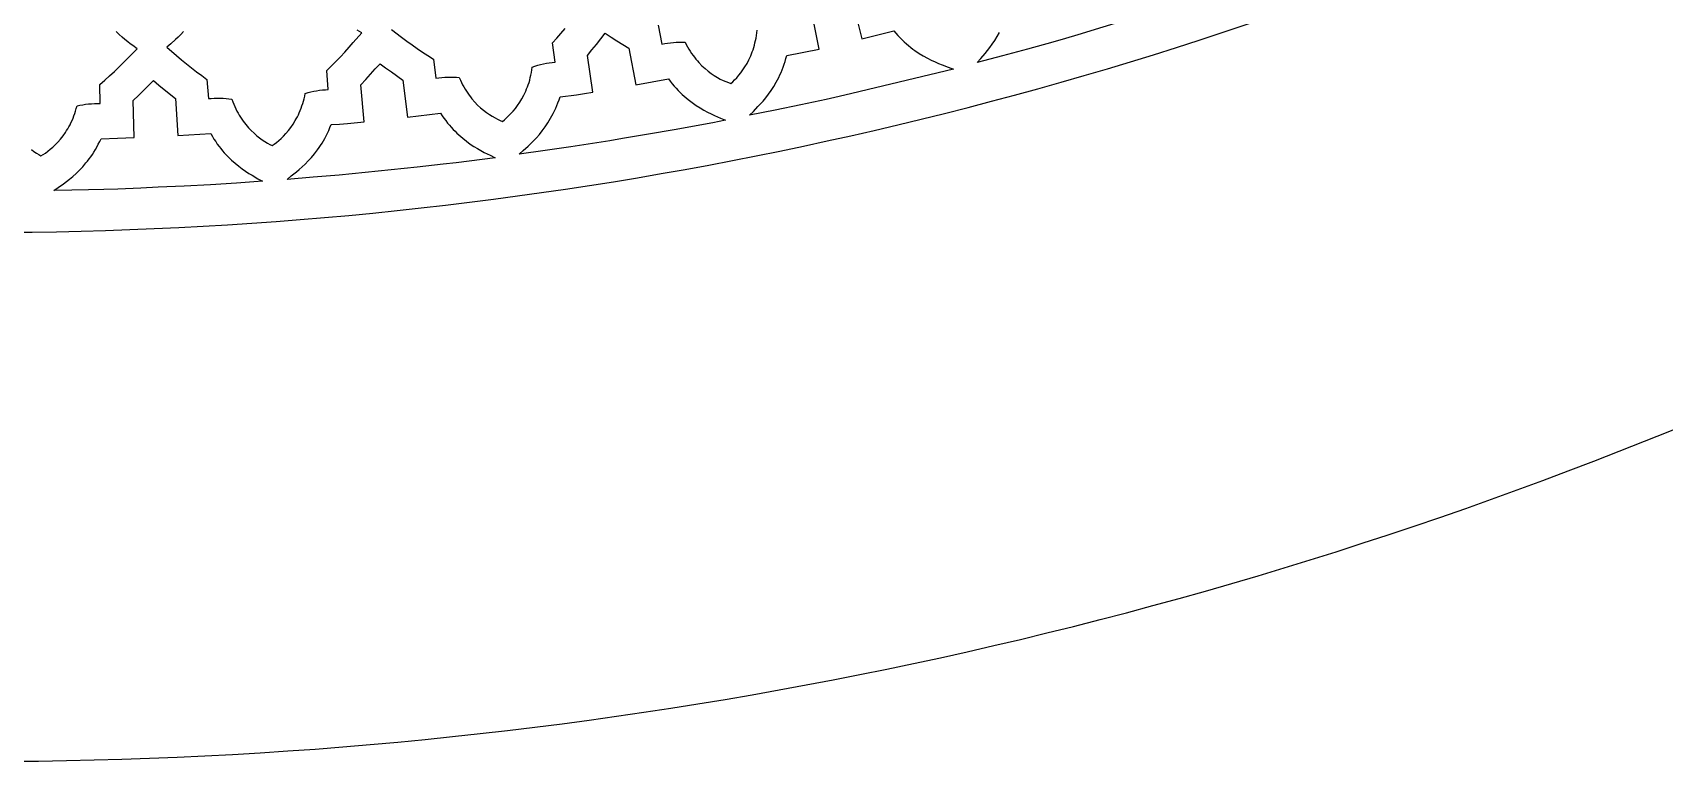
# Model space of a CAD drawing. Extents: x -550 to 550, y -550 to 550.
# Drawn here: x 6.1 to 206.7, y -550 to -460.5 of the extents above; entities that cross this region are included whole.
import ezdxf

# ---------------------------------------------------------------- set-up
doc = ezdxf.new("R2010")
doc.units = 0
doc.layers.add('LAYER_1', color=18, linetype='CONTINUOUS')
doc.layers.add('LAYER_10', color=4, linetype='CONTINUOUS')

msp = doc.modelspace()

# ---------------------------------------------------------------- linework, layer by layer
at = {"layer": 'LAYER_1'}
msp.add_lwpolyline([(0, 550, 0.414214), (-550, 0, 0.414214), (0, -550, 0.414214), (550, 0, 0.414214)], format="xyb", close=True, dxfattribs=at)
for points in [[(106.92, -456.79), (108.02, -461.23), (111.98, -460.24), (112.23, -460.54), (112.48, -460.82), (112.74, -461.09), (113, -461.35), (113.26, -461.6), (113.52, -461.83), (113.78, -462.05), (114.04, -462.27), (114.3, -462.47), (114.56, -462.66), (115.08, -463.01), (115.59, -463.32), (116.09, -463.6), (116.57, -463.84), (117.04, -464.06), (117.48, -464.26), (117.9, -464.43), (118.67, -464.71), (119.3, -464.94), (106.8, -467.94), (105.24, -468.3), (103.67, -468.66), (102.1, -468.99), (100.53, -469.32), (97.38, -469.97), (94.23, -470.61), (94.7, -470.14), (95.27, -469.55), (95.58, -469.22), (95.9, -468.86), (96.22, -468.46), (96.55, -468.03), (96.88, -467.57), (97.2, -467.07), (97.52, -466.53), (97.67, -466.25), (97.82, -465.96), (97.96, -465.66), (98.1, -465.35), (98.24, -465.02), (98.36, -464.69), (98.48, -464.35), (98.6, -464), (98.71, -463.63), (98.81, -463.26), (102.8, -462.47), (101.87, -457.99)], [(146.89, -456.95), (134.6, -460.73), (133.06, -461.19), (131.51, -461.63), (128.42, -462.48), (125.31, -463.31), (122.21, -464.14), (122.65, -463.64), (123.18, -463.02), (123.47, -462.67), (123.77, -462.29), (124.07, -461.87), (124.37, -461.42), (124.67, -460.94), (124.96, -460.42)], [(5.95, -474.83), (6.26, -475.06), (6.56, -475.27), (6.85, -475.44), (7.12, -475.6), (7.38, -475.44), (7.66, -475.25), (7.95, -475.03), (8.26, -474.79), (8.57, -474.52), (8.89, -474.22), (9.2, -473.9), (9.52, -473.54), (9.83, -473.15), (10.13, -472.72), (10.27, -472.5), (10.41, -472.27), (10.55, -472.03), (10.69, -471.78), (10.81, -471.52), (10.94, -471.25), (11.06, -470.98), (11.17, -470.69), (11.27, -470.4), (11.37, -470.1), (11.46, -469.78), (11.55, -469.46), (11.9, -469.38), (12.25, -469.32), (12.61, -469.26), (12.97, -469.22), (13.33, -469.19), (13.69, -469.17), (14.05, -469.17), (14.41, -469.18), (14.37, -466.81), (14.97, -466.29), (15.56, -465.77), (16.14, -465.23), (16.71, -464.68), (17.83, -463.56), (18.93, -462.43), (18.41, -462.05), (18.1, -461.83), (17.78, -461.58), (17.44, -461.31), (17.09, -461.01), (16.73, -460.67), (16.35, -460.31)], [(24.63, -460.31), (24.3, -460.67), (23.97, -461.01), (23.66, -461.31), (23.08, -461.83), (22.59, -462.25), (23.8, -463.28), (24.41, -463.78), (25.02, -464.28), (25.64, -464.78), (26.26, -465.26), (26.89, -465.74), (27.53, -466.2), (27.7, -468.56), (28.06, -468.53), (28.42, -468.51), (28.78, -468.5), (29.14, -468.51), (29.51, -468.52), (29.87, -468.55), (30.22, -468.58), (30.58, -468.63), (30.69, -468.94), (30.81, -469.25), (30.94, -469.54), (31.07, -469.82), (31.21, -470.09), (31.35, -470.36), (31.5, -470.61), (31.65, -470.86), (31.8, -471.09), (31.96, -471.32), (32.29, -471.74), (32.62, -472.14), (32.97, -472.5), (33.31, -472.82), (33.66, -473.12), (34, -473.39), (34.33, -473.63), (34.66, -473.84), (34.97, -474.03), (35.27, -474.19), (35.55, -474.33), (35.8, -474.15), (36.07, -473.94), (36.35, -473.71), (36.64, -473.45), (36.93, -473.16), (37.23, -472.84), (37.53, -472.49), (37.82, -472.12), (38.11, -471.71), (38.38, -471.27), (38.51, -471.03), (38.64, -470.79), (38.76, -470.55), (38.88, -470.29), (38.99, -470.02), (39.1, -469.75), (39.2, -469.47), (39.3, -469.17), (39.38, -468.87), (39.47, -468.57), (39.54, -468.25), (39.6, -467.92), (39.95, -467.82), (40.3, -467.73), (40.65, -467.65), (41.01, -467.59), (41.36, -467.54), (41.72, -467.5), (42.08, -467.47), (42.44, -467.46), (42.26, -465.1), (42.83, -464.55), (43.39, -463.99), (43.93, -463.43), (44.47, -462.85), (45, -462.26), (45.52, -461.67), (46.56, -460.48), (46.01, -460.14)], [(50.2, -460.08), (51.46, -461.02), (52.1, -461.49), (52.74, -461.95), (53.38, -462.4), (54.04, -462.85), (54.7, -463.28), (55.36, -463.7), (55.68, -466.05), (56.03, -466), (56.39, -465.96), (56.75, -465.93), (57.11, -465.91), (57.47, -465.91), (57.84, -465.92), (58.2, -465.94), (58.55, -465.97), (58.68, -466.28), (58.82, -466.57), (58.96, -466.86), (59.11, -467.13), (59.26, -467.4), (59.42, -467.65), (59.58, -467.9), (59.75, -468.13), (59.92, -468.36), (60.09, -468.57), (60.44, -468.98), (60.8, -469.35), (61.16, -469.69), (61.53, -470), (61.89, -470.27), (62.25, -470.52), (62.6, -470.74), (62.94, -470.93), (63.26, -471.1), (63.56, -471.24), (63.85, -471.36), (64.09, -471.16), (64.35, -470.94), (64.61, -470.69), (64.89, -470.41), (65.17, -470.11), (65.44, -469.77), (65.72, -469.41), (65.99, -469.01), (66.25, -468.58), (66.49, -468.13), (66.61, -467.89), (66.72, -467.64), (66.83, -467.38), (66.93, -467.12), (67.03, -466.85), (67.12, -466.57), (67.21, -466.28), (67.28, -465.98), (67.35, -465.67), (67.42, -465.36), (67.47, -465.04), (67.51, -464.71), (67.85, -464.59), (68.2, -464.47), (68.54, -464.38), (68.89, -464.29), (69.25, -464.22), (69.6, -464.15), (69.96, -464.11), (70.32, -464.07), (69.99, -461.72), (70.53, -461.14), (71.05, -460.56), (71.57, -459.96)], [(82.99, -459.55), (83.45, -461.88), (83.8, -461.8), (84.15, -461.74), (84.51, -461.69), (84.87, -461.65), (85.23, -461.62), (85.59, -461.61), (85.95, -461.61), (86.31, -461.62), (86.46, -461.92), (86.62, -462.2), (86.78, -462.48), (86.94, -462.75), (87.11, -463), (87.28, -463.25), (87.46, -463.48), (87.64, -463.71), (87.82, -463.93), (88, -464.13), (88.38, -464.52), (88.76, -464.87), (89.14, -465.19), (89.53, -465.48), (89.9, -465.73), (90.28, -465.96), (90.64, -466.16), (90.99, -466.33), (91.32, -466.48), (91.63, -466.6), (91.93, -466.71), (92.16, -466.5), (92.4, -466.26), (92.65, -465.99), (92.91, -465.7), (93.16, -465.38), (93.42, -465.02), (93.67, -464.64), (93.92, -464.23), (94.15, -463.79), (94.37, -463.32), (94.47, -463.07), (94.57, -462.81), (94.66, -462.55), (94.75, -462.28), (94.83, -462), (94.9, -461.72), (94.97, -461.42), (95.03, -461.12), (95.08, -460.81), (95.13, -460.5), (95.16, -460.17)]]:
    msp.add_lwpolyline(points, dxfattribs=at)
for points in [[(65.92, -475.4), (66.42, -474.95), (67.02, -474.41), (67.35, -474.09), (67.69, -473.75), (68.04, -473.38), (68.39, -472.97), (68.75, -472.53), (69.1, -472.05), (69.44, -471.53), (69.61, -471.26), (69.78, -470.98), (69.94, -470.69), (70.1, -470.39), (70.25, -470.07), (70.4, -469.75), (70.54, -469.42), (70.68, -469.07), (70.81, -468.71), (70.93, -468.35), (72.95, -468.08), (73.96, -467.94), (74.96, -467.79), (74.3, -463.26), (74.85, -462.58), (75.4, -461.9), (75.94, -461.22), (76.47, -460.53), (77.2, -461), (77.93, -461.46), (79.41, -462.36), (80.25, -466.86), (84.25, -466.12), (84.49, -466.43), (84.72, -466.73), (84.96, -467.02), (85.21, -467.29), (85.45, -467.55), (85.7, -467.8), (85.94, -468.04), (86.19, -468.26), (86.44, -468.48), (86.69, -468.68), (87.18, -469.06), (87.67, -469.41), (88.15, -469.71), (88.61, -469.99), (89.07, -470.23), (89.5, -470.45), (89.91, -470.64), (90.66, -470.97), (91.28, -471.22), (89.71, -471.54), (88.13, -471.84), (86.55, -472.12), (84.96, -472.4), (81.79, -472.93), (78.63, -473.47), (77.04, -473.74), (75.45, -474), (73.87, -474.25), (72.28, -474.49), (69.1, -474.95)], [(37.37, -478.49), (37.89, -478.07), (38.53, -477.57), (38.87, -477.28), (39.23, -476.95), (39.61, -476.6), (39.98, -476.22), (40.36, -475.8), (40.75, -475.34), (41.12, -474.85), (41.31, -474.59), (41.49, -474.32), (41.67, -474.04), (41.84, -473.75), (42.01, -473.45), (42.18, -473.13), (42.34, -472.81), (42.5, -472.47), (42.65, -472.12), (42.79, -471.76), (43.81, -471.69), (44.82, -471.61), (46.85, -471.41), (46.46, -466.85), (47.05, -466.21), (47.64, -465.57), (48.22, -464.92), (48.8, -464.27), (49.49, -464.78), (50.2, -465.29), (51.62, -466.28), (52.18, -470.83), (56.23, -470.34), (56.44, -470.66), (56.66, -470.97), (56.88, -471.27), (57.11, -471.56), (57.33, -471.83), (57.56, -472.09), (57.8, -472.34), (58.03, -472.58), (58.26, -472.81), (58.5, -473.03), (58.97, -473.44), (59.44, -473.81), (59.9, -474.14), (60.35, -474.44), (60.78, -474.71), (61.2, -474.95), (61.6, -475.17), (62.33, -475.53), (62.94, -475.82), (61.34, -476.04), (59.75, -476.24), (58.15, -476.44), (56.56, -476.62), (53.36, -476.97), (50.17, -477.32), (48.57, -477.49), (46.97, -477.65), (43.77, -477.95), (40.57, -478.23)], [(8.68, -479.87), (9.24, -479.49), (9.9, -479.02), (10.26, -478.75), (10.64, -478.45), (11.03, -478.13), (11.43, -477.77), (11.84, -477.37), (12.25, -476.94), (12.65, -476.47), (12.85, -476.23), (13.05, -475.97), (13.24, -475.7), (13.44, -475.42), (13.63, -475.13), (13.81, -474.82), (13.99, -474.51), (14.17, -474.18), (14.34, -473.85), (14.5, -473.5), (16.54, -473.44), (18.57, -473.36), (18.45, -468.78), (19.09, -468.18), (19.71, -467.58), (20.33, -466.97), (20.94, -466.35), (21.61, -466.91), (22.28, -467.46), (23.64, -468.54), (23.93, -473.11), (28, -472.87), (28.19, -473.21), (28.39, -473.53), (28.6, -473.84), (28.8, -474.14), (29.01, -474.43), (29.23, -474.7), (29.44, -474.96), (29.66, -475.21), (29.88, -475.46), (30.1, -475.69), (30.55, -476.12), (30.99, -476.51), (31.43, -476.87), (31.86, -477.2), (32.28, -477.49), (32.69, -477.75), (33.08, -477.99), (33.78, -478.4), (34.37, -478.72), (32.76, -478.84), (31.16, -478.95), (27.95, -479.14), (24.74, -479.31), (21.53, -479.46), (19.41, -479.56), (16.55, -479.67), (14.86, -479.72), (12.98, -479.78), (10.92, -479.82)]]:
    msp.add_lwpolyline(points, close=True, dxfattribs=at)
at = {"layer": 'LAYER_10'}
msp.add_lwpolyline([(-485, 0, 0.414214), (0, -485, 0.414214), (485, 0, 0.414214), (0, 485, 0.414214)], format="xyb", close=True, dxfattribs=at)

doc.saveas('drawing.dxf')
